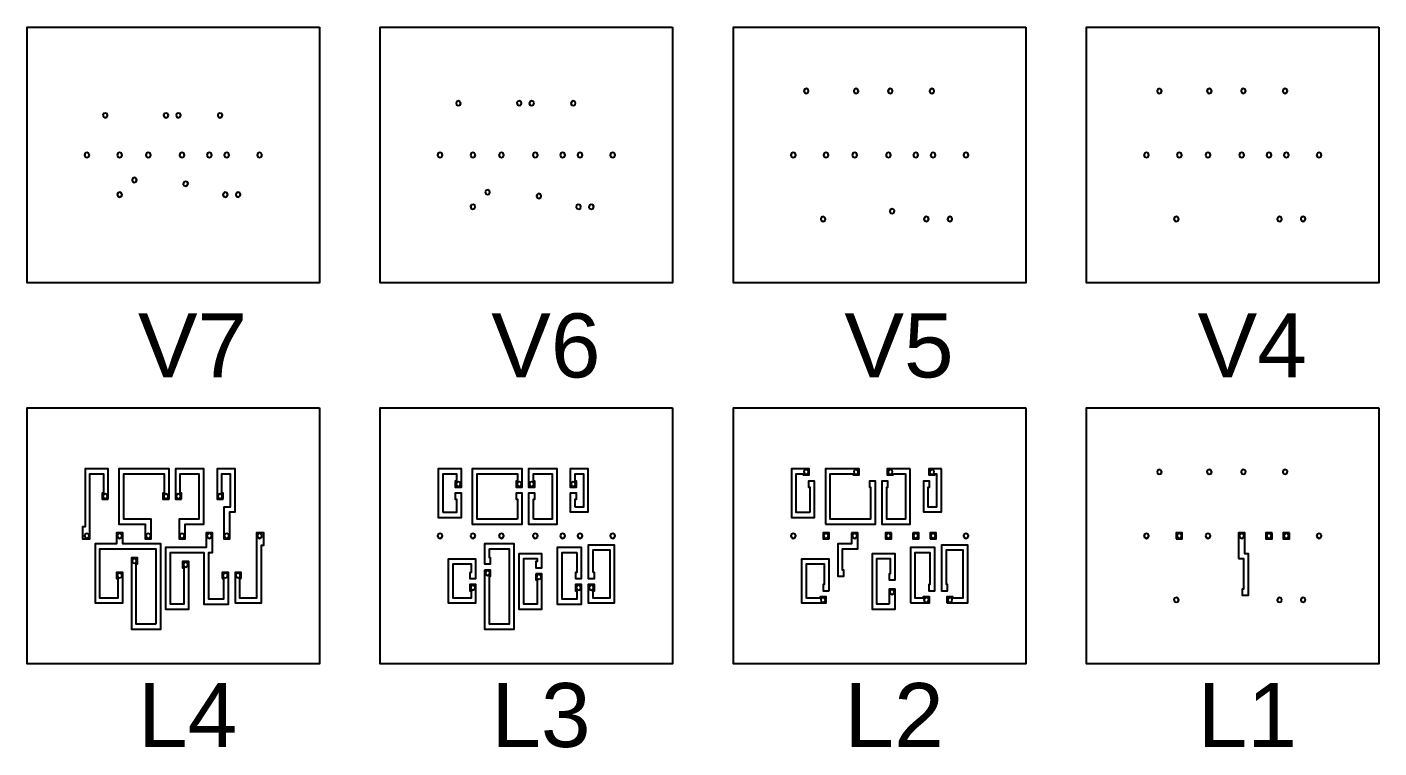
# Model space of a CAD drawing. Extents: x -2.4 to 83.6, y -3.5 to 8.3.
# Drawn here: x -2.4 to 19.8, y -3.48 to 8.35 of the extents above; entities that cross this region are included whole.
import ezdxf

# ---------------------------------------------------------------- set-up
doc = ezdxf.new("R2010")
doc.units = 0
doc.layers.get('0').update_dxf_attribs({"color": 255, "linetype": 'continuous'})
for name, color, linetype in [('L1', 85, 'continuous'), ('L2', 53, 'continuous'), ('L3', 113, 'continuous'), ('L4', 172, 'continuous'), ('Outline', 1, 'continuous'), ('V4', 54, 'continuous'), ('V5', 45, 'continuous'), ('V6', 202, 'continuous'), ('V7', 187, 'continuous')]:
    doc.layers.add(name, color=color, linetype=linetype)
doc.styles.get("Standard").update_dxf_attribs({"font": 'ARIAL.TTF'})

msp = doc.modelspace()

# ---------------------------------------------------------------- linework, layer by layer
at = {"layer": 'L1'}
for points in [[(16.17, 1.08), (16.156, 1.054), (16.165, 1.025), (16.192, 1.011), (16.22, 1.02), (16.234, 1.046), (16.225, 1.075), (16.199, 1.089), (16.17, 1.08)], [(16.989, 1.08), (16.975, 1.054), (16.984, 1.025), (17.01, 1.011), (17.039, 1.02), (17.053, 1.046), (17.044, 1.075), (17.017, 1.089), (16.989, 1.08)], [(17.579, 1.011), (17.605, 1.025), (17.614, 1.054), (17.6, 1.08), (17.572, 1.089), (17.545, 1.075), (17.536, 1.046), (17.55, 1.02), (17.579, 1.011)], [(18.233, 1.02), (18.262, 1.011), (18.288, 1.025), (18.297, 1.054), (18.284, 1.08), (18.255, 1.089), (18.228, 1.075), (18.22, 1.046), (18.233, 1.02)], [(15.953, -0.029), (15.982, -0.041), (16.011, -0.029), (16.023, 0), (16.011, 0.029), (15.982, 0.041), (15.953, 0.029), (15.941, 0), (15.953, -0.029)], [(16.471, -0.05), (16.571, -0.05), (16.571, 0.05), (16.471, 0.05), (16.471, -0.05)], [(16.95, 0), (16.962, -0.029), (16.991, -0.041), (17.02, -0.029), (17.032, 0), (17.02, 0.029), (16.991, 0.041), (16.962, 0.029), (16.95, 0)], [(17.496, -0.372), (17.575, -0.372), (17.575, -0.872), (17.555, -0.872), (17.555, -0.972), (17.655, -0.972), (17.655, -0.292), (17.596, -0.292), (17.596, 0.05), (17.496, 0.05), (17.496, -0.372)], [(18.044, 0.05), (17.944, 0.05), (17.944, -0.05), (18.044, -0.05), (18.044, 0.05)], [(18.329, 0.05), (18.229, 0.05), (18.229, -0.05), (18.329, -0.05), (18.329, 0.05)], [(18.847, 0.029), (18.818, 0.041), (18.789, 0.029), (18.777, 0), (18.789, -0.029), (18.818, -0.041), (18.847, -0.029), (18.859, 0), (18.847, 0.029)], [(16.477, -1.011), (16.448, -1.02), (16.434, -1.046), (16.443, -1.075), (16.47, -1.089), (16.498, -1.08), (16.512, -1.054), (16.503, -1.025), (16.477, -1.011)], [(18.142, -1.08), (18.171, -1.089), (18.197, -1.075), (18.206, -1.046), (18.192, -1.02), (18.164, -1.011), (18.137, -1.025), (18.128, -1.054), (18.142, -1.08)], [(18.53, -1.08), (18.558, -1.089), (18.585, -1.075), (18.594, -1.046), (18.58, -1.02), (18.551, -1.011), (18.525, -1.025), (18.516, -1.054), (18.53, -1.08)]]:
    msp.add_lwpolyline(points, close=True, dxfattribs=at)
at = {"layer": 'L2'}
for points in [[(10.453, 0.382), (10.232, 0.382), (10.232, 1.02), (10.345, 1.02), (10.345, 1), (10.445, 1), (10.445, 1.1), (10.152, 1.1), (10.152, 0.302), (10.533, 0.302), (10.533, 0.9), (10.433, 0.9), (10.433, 0.8), (10.453, 0.8), (10.453, 0.382)], [(10.709, 0.192), (11.532, 0.192), (11.532, 0.9), (11.432, 0.9), (11.432, 0.8), (11.452, 0.8), (11.452, 0.272), (10.789, 0.272), (10.789, 1.02), (11.164, 1.02), (11.164, 1), (11.264, 1), (11.264, 1.1), (10.709, 1.1), (10.709, 0.192)], [(12.103, 1.1), (11.725, 1.1), (11.725, 1), (11.825, 1), (11.825, 1.02), (12.023, 1.02), (12.023, 0.272), (11.717, 0.272), (11.717, 0.8), (11.737, 0.8), (11.737, 0.9), (11.637, 0.9), (11.637, 0.192), (12.103, 0.192), (12.103, 1.1)], [(12.616, 1.1), (12.408, 1.1), (12.408, 1), (12.508, 1), (12.508, 1.02), (12.536, 1.02), (12.536, 0.472), (12.4, 0.472), (12.4, 0.8), (12.42, 0.8), (12.42, 0.9), (12.32, 0.9), (12.32, 0.392), (12.616, 0.392), (12.616, 1.1)], [(10.153, -0.029), (10.182, -0.041), (10.211, -0.029), (10.223, 0), (10.211, 0.029), (10.182, 0.041), (10.153, 0.029), (10.141, 0), (10.153, -0.029)], [(10.771, -0.05), (10.771, 0.05), (10.671, 0.05), (10.671, -0.05), (10.771, -0.05)], [(11.141, 0.05), (11.141, -0.13), (10.913, -0.13), (10.913, -0.66), (11.013, -0.66), (11.013, -0.56), (10.993, -0.56), (10.993, -0.21), (11.241, -0.21), (11.241, 0.05), (11.141, 0.05)], [(11.796, 0.05), (11.696, 0.05), (11.696, -0.05), (11.796, -0.05), (11.796, 0.05)], [(12.144, 0.05), (12.144, -0.05), (12.244, -0.05), (12.244, 0.05), (12.144, 0.05)], [(12.429, -0.05), (12.529, -0.05), (12.529, 0.05), (12.429, 0.05), (12.429, -0.05)], [(13.047, 0.029), (13.018, 0.041), (12.989, 0.029), (12.977, 0), (12.989, -0.029), (13.018, -0.041), (13.047, -0.029), (13.059, 0), (13.047, 0.029)], [(12.105, -1.1), (12.417, -1.1), (12.417, -1), (12.317, -1), (12.317, -1.02), (12.185, -1.02), (12.185, -0.272), (12.426, -0.272), (12.426, -0.8), (12.406, -0.8), (12.406, -0.9), (12.506, -0.9), (12.506, -0.192), (12.105, -0.192), (12.105, -1.1)], [(12.705, -1.1), (13.048, -1.1), (13.048, -0.15), (12.617, -0.15), (12.617, -0.9), (12.717, -0.9), (12.717, -0.8), (12.697, -0.8), (12.697, -0.23), (12.968, -0.23), (12.968, -1.02), (12.805, -1.02), (12.805, -1), (12.705, -1), (12.705, -1.1)], [(10.771, -0.9), (10.771, -0.38), (10.318, -0.38), (10.318, -1.1), (10.723, -1.1), (10.723, -1), (10.623, -1), (10.623, -1.02), (10.398, -1.02), (10.398, -0.46), (10.691, -0.46), (10.691, -0.8), (10.671, -0.8), (10.671, -0.9), (10.771, -0.9)], [(11.755, -1.12), (11.556, -1.12), (11.556, -0.372), (11.775, -0.372), (11.775, -0.622), (11.755, -0.622), (11.755, -0.722), (11.855, -0.722), (11.855, -0.292), (11.476, -0.292), (11.476, -1.2), (11.855, -1.2), (11.855, -0.872), (11.755, -0.872), (11.755, -1.12)]]:
    msp.add_lwpolyline(points, close=True, dxfattribs=at)
at = {"layer": 'L3'}
for points in [[(4.432, 0.382), (4.432, 1.02), (4.653, 1.02), (4.653, 0.9), (4.633, 0.9), (4.633, 0.8), (4.733, 0.8), (4.733, 1.1), (4.352, 1.1), (4.352, 0.302), (4.733, 0.302), (4.733, 0.7), (4.633, 0.7), (4.633, 0.6), (4.653, 0.6), (4.653, 0.382), (4.432, 0.382)], [(5.652, 0.272), (4.989, 0.272), (4.989, 1.02), (5.652, 1.02), (5.652, 0.9), (5.632, 0.9), (5.632, 0.8), (5.732, 0.8), (5.732, 1.1), (4.909, 1.1), (4.909, 0.192), (5.732, 0.192), (5.732, 0.7), (5.632, 0.7), (5.632, 0.6), (5.652, 0.6), (5.652, 0.272)], [(5.917, 0.272), (5.917, 0.6), (5.937, 0.6), (5.937, 0.7), (5.837, 0.7), (5.837, 0.192), (6.303, 0.192), (6.303, 1.1), (5.837, 1.1), (5.837, 0.8), (5.937, 0.8), (5.937, 0.9), (5.917, 0.9), (5.917, 1.02), (6.223, 1.02), (6.223, 0.272), (5.917, 0.272)], [(6.6, 0.472), (6.6, 0.6), (6.62, 0.6), (6.62, 0.7), (6.52, 0.7), (6.52, 0.392), (6.816, 0.392), (6.816, 1.1), (6.52, 1.1), (6.52, 0.8), (6.62, 0.8), (6.62, 0.9), (6.6, 0.9), (6.6, 1.02), (6.736, 1.02), (6.736, 0.472), (6.6, 0.472)], [(4.353, -0.029), (4.382, -0.041), (4.411, -0.029), (4.423, 0), (4.411, 0.029), (4.382, 0.041), (4.353, 0.029), (4.341, 0), (4.353, -0.029)], [(4.88, 0), (4.892, -0.029), (4.921, -0.041), (4.95, -0.029), (4.962, 0), (4.95, 0.029), (4.921, 0.041), (4.892, 0.029), (4.88, 0)], [(5.362, -0.029), (5.391, -0.041), (5.42, -0.029), (5.432, 0), (5.42, 0.029), (5.391, 0.041), (5.362, 0.029), (5.35, 0), (5.362, -0.029)], [(5.975, -0.029), (5.987, 0), (5.975, 0.029), (5.946, 0.041), (5.917, 0.029), (5.905, 0), (5.917, -0.029), (5.946, -0.041), (5.975, -0.029)], [(6.353, 0), (6.365, -0.029), (6.394, -0.041), (6.423, -0.029), (6.435, 0), (6.423, 0.029), (6.394, 0.041), (6.365, 0.029), (6.353, 0)], [(6.65, 0.029), (6.638, 0), (6.65, -0.029), (6.679, -0.041), (6.708, -0.029), (6.72, 0), (6.708, 0.029), (6.679, 0.041), (6.65, 0.029)], [(7.247, 0.029), (7.218, 0.041), (7.189, 0.029), (7.177, 0), (7.189, -0.029), (7.218, -0.041), (7.247, -0.029), (7.259, 0), (7.247, 0.029)], [(5.113, -0.56), (5.113, -1.53), (5.597, -1.53), (5.597, -0.13), (5.113, -0.13), (5.113, -0.46), (5.213, -0.46), (5.213, -0.36), (5.193, -0.36), (5.193, -0.21), (5.517, -0.21), (5.517, -1.45), (5.193, -1.45), (5.193, -0.66), (5.213, -0.66), (5.213, -0.56), (5.113, -0.56)], [(6.626, -0.272), (6.626, -0.6), (6.606, -0.6), (6.606, -0.7), (6.706, -0.7), (6.706, -0.192), (6.305, -0.192), (6.305, -1.12), (6.706, -1.12), (6.706, -0.8), (6.606, -0.8), (6.606, -0.9), (6.626, -0.9), (6.626, -1.04), (6.385, -1.04), (6.385, -0.272), (6.626, -0.272)], [(6.897, -0.6), (6.897, -0.23), (7.168, -0.23), (7.168, -1.02), (6.897, -1.02), (6.897, -0.9), (6.917, -0.9), (6.917, -0.8), (6.817, -0.8), (6.817, -1.1), (7.248, -1.1), (7.248, -0.15), (6.817, -0.15), (6.817, -0.7), (6.917, -0.7), (6.917, -0.6), (6.897, -0.6)], [(4.871, -0.6), (4.871, -0.7), (4.971, -0.7), (4.971, -0.38), (4.518, -0.38), (4.518, -1.1), (4.971, -1.1), (4.971, -0.8), (4.871, -0.8), (4.871, -0.9), (4.891, -0.9), (4.891, -1.02), (4.598, -1.02), (4.598, -0.46), (4.891, -0.46), (4.891, -0.6), (4.871, -0.6)], [(5.955, -0.622), (5.955, -0.722), (5.975, -0.722), (5.975, -1.12), (5.756, -1.12), (5.756, -0.372), (5.975, -0.372), (5.975, -0.422), (5.955, -0.422), (5.955, -0.522), (6.055, -0.522), (6.055, -0.292), (5.676, -0.292), (5.676, -1.2), (6.055, -1.2), (6.055, -0.622), (5.955, -0.622)]]:
    msp.add_lwpolyline(points, close=True, dxfattribs=at)
at = {"layer": 'L4'}
for points in [[(-1.067, 0.6), (-1.067, 1.1), (-1.448, 1.1), (-1.448, 0.15), (-1.49, 0.15), (-1.49, -0.05), (-1.368, -0.05), (-1.368, 1.02), (-1.147, 1.02), (-1.147, 0.7), (-1.167, 0.7), (-1.167, 0.6), (-1.067, 0.6)], [(-0.068, 0.6), (-0.068, 1.1), (-0.891, 1.1), (-0.891, 0.192), (-0.459, 0.192), (-0.459, -0.05), (-0.359, -0.05), (-0.359, 0.272), (-0.811, 0.272), (-0.811, 1.02), (-0.148, 1.02), (-0.148, 0.7), (-0.168, 0.7), (-0.168, 0.6), (-0.068, 0.6)], [(0.137, 0.6), (0.137, 0.7), (0.117, 0.7), (0.117, 1.02), (0.423, 1.02), (0.423, 0.272), (0.096, 0.272), (0.096, -0.05), (0.196, -0.05), (0.196, 0.192), (0.503, 0.192), (0.503, 1.1), (0.037, 1.1), (0.037, 0.6), (0.137, 0.6)], [(0.82, 0.6), (0.82, 0.7), (0.8, 0.7), (0.8, 1.02), (0.936, 1.02), (0.936, 0.472), (0.829, 0.472), (0.829, -0.05), (0.929, -0.05), (0.929, 0.392), (1.016, 0.392), (1.016, 1.1), (0.72, 1.1), (0.72, 0.6), (0.82, 0.6)], [(-0.283, -1.45), (-0.607, -1.45), (-0.607, -0.46), (-0.587, -0.46), (-0.587, -0.36), (-0.687, -0.36), (-0.687, -1.53), (-0.203, -1.53), (-0.203, -0.13), (-0.829, -0.13), (-0.829, 0.05), (-0.929, 0.05), (-0.929, -0.13), (-1.282, -0.13), (-1.282, -1.1), (-0.829, -1.1), (-0.829, -0.6), (-0.929, -0.6), (-0.929, -0.7), (-0.909, -0.7), (-0.909, -1.02), (-1.202, -1.02), (-1.202, -0.21), (-0.283, -0.21), (-0.283, -1.45)], [(0.806, -0.7), (0.826, -0.7), (0.826, -1.04), (0.585, -1.04), (0.585, -0.272), (0.644, -0.272), (0.644, 0.05), (0.544, 0.05), (0.544, -0.192), (-0.124, -0.192), (-0.124, -1.2), (0.255, -1.2), (0.255, -0.422), (0.155, -0.422), (0.155, -0.522), (0.175, -0.522), (0.175, -1.12), (-0.044, -1.12), (-0.044, -0.272), (0.505, -0.272), (0.505, -1.12), (0.906, -1.12), (0.906, -0.6), (0.806, -0.6), (0.806, -0.7)], [(1.117, -0.7), (1.117, -0.6), (1.017, -0.6), (1.017, -1.1), (1.448, -1.1), (1.448, -0.15), (1.49, -0.15), (1.49, 0.05), (1.368, 0.05), (1.368, -1.02), (1.097, -1.02), (1.097, -0.7), (1.117, -0.7)]]:
    msp.add_lwpolyline(points, close=True, dxfattribs=at)
at = {"layer": 'Outline'}
for points in [[(2.4, 8.35), (2.4, 4.15), (-2.4, 4.15), (-2.4, 8.35)], [(8.2, 8.35), (8.2, 4.15), (3.4, 4.15), (3.4, 8.35)], [(14, 8.35), (14, 4.15), (9.2, 4.15), (9.2, 8.35)], [(19.8, 8.35), (19.8, 4.15), (15, 4.15), (15, 8.35)], [(2.4, 2.1), (2.4, -2.1), (-2.4, -2.1), (-2.4, 2.1)], [(8.2, 2.1), (8.2, -2.1), (3.4, -2.1), (3.4, 2.1)], [(14, 2.1), (14, -2.1), (9.2, -2.1), (9.2, 2.1)], [(19.8, 2.1), (19.8, -2.1), (15, -2.1), (15, 2.1)]]:
    msp.add_lwpolyline(points, close=True, dxfattribs=at)
at = {"layer": 'V4'}
for points in [[(16.199, 7.339), (16.17, 7.33), (16.156, 7.304), (16.165, 7.275), (16.192, 7.261), (16.22, 7.27), (16.234, 7.296), (16.225, 7.325), (16.199, 7.339)], [(17.017, 7.339), (16.989, 7.33), (16.975, 7.304), (16.984, 7.275), (17.01, 7.261), (17.039, 7.27), (17.053, 7.296), (17.044, 7.325), (17.017, 7.339)], [(17.55, 7.27), (17.579, 7.261), (17.605, 7.275), (17.614, 7.304), (17.6, 7.33), (17.572, 7.339), (17.545, 7.325), (17.536, 7.296), (17.55, 7.27)], [(18.233, 7.27), (18.262, 7.261), (18.288, 7.275), (18.297, 7.304), (18.284, 7.33), (18.255, 7.339), (18.228, 7.325), (18.22, 7.296), (18.233, 7.27)], [(15.953, 6.221), (15.982, 6.209), (16.011, 6.221), (16.023, 6.25), (16.011, 6.279), (15.982, 6.291), (15.953, 6.279), (15.941, 6.25), (15.953, 6.221)], [(16.48, 6.25), (16.492, 6.221), (16.521, 6.209), (16.55, 6.221), (16.562, 6.25), (16.55, 6.279), (16.521, 6.291), (16.492, 6.279), (16.48, 6.25)], [(16.95, 6.25), (16.962, 6.221), (16.991, 6.209), (17.02, 6.221), (17.032, 6.25), (17.02, 6.279), (16.991, 6.291), (16.962, 6.279), (16.95, 6.25)], [(17.505, 6.25), (17.517, 6.221), (17.546, 6.209), (17.575, 6.221), (17.587, 6.25), (17.575, 6.279), (17.546, 6.291), (17.517, 6.279), (17.505, 6.25)], [(17.965, 6.221), (17.994, 6.209), (18.023, 6.221), (18.035, 6.25), (18.023, 6.279), (17.994, 6.291), (17.965, 6.279), (17.953, 6.25), (17.965, 6.221)], [(18.25, 6.221), (18.279, 6.209), (18.308, 6.221), (18.32, 6.25), (18.308, 6.279), (18.279, 6.291), (18.25, 6.279), (18.238, 6.25), (18.25, 6.221)], [(18.847, 6.279), (18.818, 6.291), (18.789, 6.279), (18.777, 6.25), (18.789, 6.221), (18.818, 6.209), (18.847, 6.221), (18.859, 6.25), (18.847, 6.279)], [(16.448, 5.23), (16.434, 5.204), (16.443, 5.175), (16.47, 5.161), (16.498, 5.17), (16.512, 5.196), (16.503, 5.225), (16.477, 5.239), (16.448, 5.23)], [(18.171, 5.161), (18.197, 5.175), (18.206, 5.204), (18.192, 5.23), (18.164, 5.239), (18.137, 5.225), (18.128, 5.196), (18.142, 5.17), (18.171, 5.161)], [(18.53, 5.17), (18.558, 5.161), (18.585, 5.175), (18.594, 5.204), (18.58, 5.23), (18.551, 5.239), (18.525, 5.225), (18.516, 5.196), (18.53, 5.17)], [(16.199, 1.089), (16.17, 1.08), (16.156, 1.054), (16.165, 1.025), (16.192, 1.011), (16.22, 1.02), (16.234, 1.046), (16.225, 1.075), (16.199, 1.089)], [(17.017, 1.089), (16.989, 1.08), (16.975, 1.054), (16.984, 1.025), (17.01, 1.011), (17.039, 1.02), (17.053, 1.046), (17.044, 1.075), (17.017, 1.089)], [(17.55, 1.02), (17.579, 1.011), (17.605, 1.025), (17.614, 1.054), (17.6, 1.08), (17.572, 1.089), (17.545, 1.075), (17.536, 1.046), (17.55, 1.02)], [(18.233, 1.02), (18.262, 1.011), (18.288, 1.025), (18.297, 1.054), (18.284, 1.08), (18.255, 1.089), (18.228, 1.075), (18.22, 1.046), (18.233, 1.02)], [(15.953, -0.029), (15.982, -0.041), (16.011, -0.029), (16.023, 0), (16.011, 0.029), (15.982, 0.041), (15.953, 0.029), (15.941, 0), (15.953, -0.029)], [(16.48, 0), (16.492, -0.029), (16.521, -0.041), (16.55, -0.029), (16.562, 0), (16.55, 0.029), (16.521, 0.041), (16.492, 0.029), (16.48, 0)], [(16.95, 0), (16.962, -0.029), (16.991, -0.041), (17.02, -0.029), (17.032, 0), (17.02, 0.029), (16.991, 0.041), (16.962, 0.029), (16.95, 0)], [(17.505, 0), (17.517, -0.029), (17.546, -0.041), (17.575, -0.029), (17.587, 0), (17.575, 0.029), (17.546, 0.041), (17.517, 0.029), (17.505, 0)], [(17.965, -0.029), (17.994, -0.041), (18.023, -0.029), (18.035, 0), (18.023, 0.029), (17.994, 0.041), (17.965, 0.029), (17.953, 0), (17.965, -0.029)], [(18.25, -0.029), (18.279, -0.041), (18.308, -0.029), (18.32, 0), (18.308, 0.029), (18.279, 0.041), (18.25, 0.029), (18.238, 0), (18.25, -0.029)], [(18.847, 0.029), (18.818, 0.041), (18.789, 0.029), (18.777, 0), (18.789, -0.029), (18.818, -0.041), (18.847, -0.029), (18.859, 0), (18.847, 0.029)], [(16.448, -1.02), (16.434, -1.046), (16.443, -1.075), (16.47, -1.089), (16.498, -1.08), (16.512, -1.054), (16.503, -1.025), (16.477, -1.011), (16.448, -1.02)], [(18.171, -1.089), (18.197, -1.075), (18.206, -1.046), (18.192, -1.02), (18.164, -1.011), (18.137, -1.025), (18.128, -1.054), (18.142, -1.08), (18.171, -1.089)], [(18.53, -1.08), (18.558, -1.089), (18.585, -1.075), (18.594, -1.046), (18.58, -1.02), (18.551, -1.011), (18.525, -1.025), (18.516, -1.054), (18.53, -1.08)]]:
    msp.add_lwpolyline(points, close=True, dxfattribs=at)
at = {"layer": 'V5'}
for points in [[(10.37, 7.33), (10.356, 7.304), (10.365, 7.275), (10.392, 7.261), (10.42, 7.27), (10.434, 7.296), (10.425, 7.325), (10.399, 7.339), (10.37, 7.33)], [(11.189, 7.33), (11.175, 7.304), (11.184, 7.275), (11.21, 7.261), (11.239, 7.27), (11.253, 7.296), (11.244, 7.325), (11.217, 7.339), (11.189, 7.33)], [(11.779, 7.261), (11.805, 7.275), (11.814, 7.304), (11.8, 7.33), (11.772, 7.339), (11.745, 7.325), (11.736, 7.296), (11.75, 7.27), (11.779, 7.261)], [(12.433, 7.27), (12.462, 7.261), (12.488, 7.275), (12.497, 7.304), (12.484, 7.33), (12.455, 7.339), (12.428, 7.325), (12.42, 7.296), (12.433, 7.27)], [(10.153, 6.221), (10.182, 6.209), (10.211, 6.221), (10.223, 6.25), (10.211, 6.279), (10.182, 6.291), (10.153, 6.279), (10.141, 6.25), (10.153, 6.221)], [(10.692, 6.279), (10.68, 6.25), (10.692, 6.221), (10.721, 6.209), (10.75, 6.221), (10.762, 6.25), (10.75, 6.279), (10.721, 6.291), (10.692, 6.279)], [(11.15, 6.25), (11.162, 6.221), (11.191, 6.209), (11.22, 6.221), (11.232, 6.25), (11.22, 6.279), (11.191, 6.291), (11.162, 6.279), (11.15, 6.25)], [(11.717, 6.221), (11.746, 6.209), (11.775, 6.221), (11.787, 6.25), (11.775, 6.279), (11.746, 6.291), (11.717, 6.279), (11.705, 6.25), (11.717, 6.221)], [(12.165, 6.221), (12.194, 6.209), (12.223, 6.221), (12.235, 6.25), (12.223, 6.279), (12.194, 6.291), (12.165, 6.279), (12.153, 6.25), (12.165, 6.221)], [(12.45, 6.221), (12.479, 6.209), (12.508, 6.221), (12.52, 6.25), (12.508, 6.279), (12.479, 6.291), (12.45, 6.279), (12.438, 6.25), (12.45, 6.221)], [(13.047, 6.279), (13.018, 6.291), (12.989, 6.279), (12.977, 6.25), (12.989, 6.221), (13.018, 6.209), (13.047, 6.221), (13.059, 6.25), (13.047, 6.279)], [(11.83, 5.358), (11.801, 5.367), (11.775, 5.353), (11.766, 5.324), (11.78, 5.298), (11.809, 5.289), (11.835, 5.303), (11.844, 5.332), (11.83, 5.358)], [(10.677, 5.239), (10.648, 5.23), (10.634, 5.204), (10.643, 5.175), (10.67, 5.161), (10.698, 5.17), (10.712, 5.196), (10.703, 5.225), (10.677, 5.239)], [(12.342, 5.17), (12.371, 5.161), (12.397, 5.175), (12.406, 5.204), (12.392, 5.23), (12.364, 5.239), (12.337, 5.225), (12.328, 5.196), (12.342, 5.17)], [(12.73, 5.17), (12.758, 5.161), (12.785, 5.175), (12.794, 5.204), (12.78, 5.23), (12.751, 5.239), (12.725, 5.225), (12.716, 5.196), (12.73, 5.17)], [(10.37, 1.08), (10.356, 1.054), (10.365, 1.025), (10.392, 1.011), (10.42, 1.02), (10.434, 1.046), (10.425, 1.075), (10.399, 1.089), (10.37, 1.08)], [(11.189, 1.08), (11.175, 1.054), (11.184, 1.025), (11.21, 1.011), (11.239, 1.02), (11.253, 1.046), (11.244, 1.075), (11.217, 1.089), (11.189, 1.08)], [(11.779, 1.011), (11.805, 1.025), (11.814, 1.054), (11.8, 1.08), (11.772, 1.089), (11.745, 1.075), (11.736, 1.046), (11.75, 1.02), (11.779, 1.011)], [(12.433, 1.02), (12.462, 1.011), (12.488, 1.025), (12.497, 1.054), (12.484, 1.08), (12.455, 1.089), (12.428, 1.075), (12.42, 1.046), (12.433, 1.02)], [(10.153, -0.029), (10.182, -0.041), (10.211, -0.029), (10.223, 0), (10.211, 0.029), (10.182, 0.041), (10.153, 0.029), (10.141, 0), (10.153, -0.029)], [(10.692, 0.029), (10.68, 0), (10.692, -0.029), (10.721, -0.041), (10.75, -0.029), (10.762, 0), (10.75, 0.029), (10.721, 0.041), (10.692, 0.029)], [(11.15, 0), (11.162, -0.029), (11.191, -0.041), (11.22, -0.029), (11.232, 0), (11.22, 0.029), (11.191, 0.041), (11.162, 0.029), (11.15, 0)], [(11.717, -0.029), (11.746, -0.041), (11.775, -0.029), (11.787, 0), (11.775, 0.029), (11.746, 0.041), (11.717, 0.029), (11.705, 0), (11.717, -0.029)], [(12.165, -0.029), (12.194, -0.041), (12.223, -0.029), (12.235, 0), (12.223, 0.029), (12.194, 0.041), (12.165, 0.029), (12.153, 0), (12.165, -0.029)], [(12.45, -0.029), (12.479, -0.041), (12.508, -0.029), (12.52, 0), (12.508, 0.029), (12.479, 0.041), (12.45, 0.029), (12.438, 0), (12.45, -0.029)], [(13.047, 0.029), (13.018, 0.041), (12.989, 0.029), (12.977, 0), (12.989, -0.029), (13.018, -0.041), (13.047, -0.029), (13.059, 0), (13.047, 0.029)], [(11.83, -0.892), (11.801, -0.883), (11.775, -0.897), (11.766, -0.926), (11.78, -0.952), (11.809, -0.961), (11.835, -0.947), (11.844, -0.918), (11.83, -0.892)], [(10.677, -1.011), (10.648, -1.02), (10.634, -1.046), (10.643, -1.075), (10.67, -1.089), (10.698, -1.08), (10.712, -1.054), (10.703, -1.025), (10.677, -1.011)], [(12.342, -1.08), (12.371, -1.089), (12.397, -1.075), (12.406, -1.046), (12.392, -1.02), (12.364, -1.011), (12.337, -1.025), (12.328, -1.054), (12.342, -1.08)], [(12.73, -1.08), (12.758, -1.089), (12.785, -1.075), (12.794, -1.046), (12.78, -1.02), (12.751, -1.011), (12.725, -1.025), (12.716, -1.054), (12.73, -1.08)]]:
    msp.add_lwpolyline(points, close=True, dxfattribs=at)
at = {"layer": 'V6'}
for points in [[(4.714, 7.125), (4.687, 7.139), (4.658, 7.13), (4.644, 7.104), (4.653, 7.075), (4.68, 7.061), (4.708, 7.07), (4.722, 7.096), (4.714, 7.125)], [(5.707, 7.07), (5.721, 7.096), (5.712, 7.125), (5.686, 7.139), (5.657, 7.13), (5.643, 7.104), (5.652, 7.075), (5.679, 7.061), (5.707, 7.07)], [(5.926, 7.104), (5.912, 7.13), (5.883, 7.139), (5.857, 7.125), (5.848, 7.096), (5.862, 7.07), (5.891, 7.061), (5.917, 7.075), (5.926, 7.104)], [(6.6, 7.075), (6.609, 7.104), (6.595, 7.13), (6.567, 7.139), (6.54, 7.125), (6.531, 7.096), (6.545, 7.07), (6.574, 7.061), (6.6, 7.075)], [(4.353, 6.221), (4.382, 6.209), (4.411, 6.221), (4.423, 6.25), (4.411, 6.279), (4.382, 6.291), (4.353, 6.279), (4.341, 6.25), (4.353, 6.221)], [(4.88, 6.25), (4.892, 6.221), (4.921, 6.209), (4.95, 6.221), (4.962, 6.25), (4.95, 6.279), (4.921, 6.291), (4.892, 6.279), (4.88, 6.25)], [(5.362, 6.221), (5.391, 6.209), (5.42, 6.221), (5.432, 6.25), (5.42, 6.279), (5.391, 6.291), (5.362, 6.279), (5.35, 6.25), (5.362, 6.221)], [(5.975, 6.221), (5.987, 6.25), (5.975, 6.279), (5.946, 6.291), (5.917, 6.279), (5.905, 6.25), (5.917, 6.221), (5.946, 6.209), (5.975, 6.221)], [(6.353, 6.25), (6.365, 6.221), (6.394, 6.209), (6.423, 6.221), (6.435, 6.25), (6.423, 6.279), (6.394, 6.291), (6.365, 6.279), (6.353, 6.25)], [(6.65, 6.279), (6.638, 6.25), (6.65, 6.221), (6.679, 6.209), (6.708, 6.221), (6.72, 6.25), (6.708, 6.279), (6.679, 6.291), (6.65, 6.279)], [(7.247, 6.279), (7.218, 6.291), (7.189, 6.279), (7.177, 6.25), (7.189, 6.221), (7.218, 6.209), (7.247, 6.221), (7.259, 6.25), (7.247, 6.279)], [(5.124, 5.644), (5.132, 5.615), (5.159, 5.601), (5.188, 5.61), (5.202, 5.636), (5.193, 5.665), (5.166, 5.679), (5.138, 5.67), (5.124, 5.644)], [(6.009, 5.539), (6.035, 5.553), (6.044, 5.582), (6.03, 5.608), (6.001, 5.617), (5.975, 5.603), (5.966, 5.574), (5.98, 5.548), (6.009, 5.539)], [(4.896, 5.43), (4.882, 5.404), (4.891, 5.375), (4.917, 5.361), (4.946, 5.37), (4.96, 5.396), (4.951, 5.425), (4.925, 5.439), (4.896, 5.43)], [(6.659, 5.361), (6.686, 5.375), (6.695, 5.404), (6.681, 5.43), (6.652, 5.439), (6.625, 5.425), (6.617, 5.396), (6.631, 5.37), (6.659, 5.361)], [(6.836, 5.425), (6.828, 5.396), (6.842, 5.37), (6.87, 5.361), (6.897, 5.375), (6.906, 5.404), (6.892, 5.43), (6.863, 5.439), (6.836, 5.425)], [(4.714, 0.875), (4.687, 0.889), (4.658, 0.88), (4.644, 0.854), (4.653, 0.825), (4.68, 0.811), (4.708, 0.82), (4.722, 0.846), (4.714, 0.875)], [(5.707, 0.82), (5.721, 0.846), (5.712, 0.875), (5.686, 0.889), (5.657, 0.88), (5.643, 0.854), (5.652, 0.825), (5.679, 0.811), (5.707, 0.82)], [(5.926, 0.854), (5.912, 0.88), (5.883, 0.889), (5.857, 0.875), (5.848, 0.846), (5.862, 0.82), (5.891, 0.811), (5.917, 0.825), (5.926, 0.854)], [(6.6, 0.825), (6.609, 0.854), (6.595, 0.88), (6.567, 0.889), (6.54, 0.875), (6.531, 0.846), (6.545, 0.82), (6.574, 0.811), (6.6, 0.825)], [(4.353, -0.029), (4.382, -0.041), (4.411, -0.029), (4.423, 0), (4.411, 0.029), (4.382, 0.041), (4.353, 0.029), (4.341, 0), (4.353, -0.029)], [(4.88, 0), (4.892, -0.029), (4.921, -0.041), (4.95, -0.029), (4.962, 0), (4.95, 0.029), (4.921, 0.041), (4.892, 0.029), (4.88, 0)], [(5.362, -0.029), (5.391, -0.041), (5.42, -0.029), (5.432, 0), (5.42, 0.029), (5.391, 0.041), (5.362, 0.029), (5.35, 0), (5.362, -0.029)], [(5.975, -0.029), (5.987, 0), (5.975, 0.029), (5.946, 0.041), (5.917, 0.029), (5.905, 0), (5.917, -0.029), (5.946, -0.041), (5.975, -0.029)], [(6.353, 0), (6.365, -0.029), (6.394, -0.041), (6.423, -0.029), (6.435, 0), (6.423, 0.029), (6.394, 0.041), (6.365, 0.029), (6.353, 0)], [(6.65, 0.029), (6.638, 0), (6.65, -0.029), (6.679, -0.041), (6.708, -0.029), (6.72, 0), (6.708, 0.029), (6.679, 0.041), (6.65, 0.029)], [(7.247, 0.029), (7.218, 0.041), (7.189, 0.029), (7.177, 0), (7.189, -0.029), (7.218, -0.041), (7.247, -0.029), (7.259, 0), (7.247, 0.029)], [(5.124, -0.606), (5.132, -0.635), (5.159, -0.649), (5.188, -0.64), (5.202, -0.614), (5.193, -0.585), (5.166, -0.571), (5.138, -0.58), (5.124, -0.606)], [(6.009, -0.711), (6.035, -0.697), (6.044, -0.668), (6.03, -0.642), (6.001, -0.633), (5.975, -0.647), (5.966, -0.676), (5.98, -0.702), (6.009, -0.711)], [(4.896, -0.82), (4.882, -0.846), (4.891, -0.875), (4.917, -0.889), (4.946, -0.88), (4.96, -0.854), (4.951, -0.825), (4.925, -0.811), (4.896, -0.82)], [(6.659, -0.889), (6.686, -0.875), (6.695, -0.846), (6.681, -0.82), (6.652, -0.811), (6.625, -0.825), (6.617, -0.854), (6.631, -0.88), (6.659, -0.889)], [(6.836, -0.825), (6.828, -0.854), (6.842, -0.88), (6.87, -0.889), (6.897, -0.875), (6.906, -0.846), (6.892, -0.82), (6.863, -0.811), (6.836, -0.825)]]:
    msp.add_lwpolyline(points, close=True, dxfattribs=at)
at = {"layer": 'V7'}
for points in [[(-1.156, 6.904), (-1.147, 6.875), (-1.12, 6.861), (-1.092, 6.87), (-1.078, 6.896), (-1.086, 6.925), (-1.113, 6.939), (-1.142, 6.93), (-1.156, 6.904)], [(-0.121, 6.861), (-0.093, 6.87), (-0.079, 6.896), (-0.088, 6.925), (-0.114, 6.939), (-0.143, 6.93), (-0.157, 6.904), (-0.148, 6.875), (-0.121, 6.861)], [(0.048, 6.896), (0.062, 6.87), (0.091, 6.861), (0.117, 6.875), (0.126, 6.904), (0.112, 6.93), (0.083, 6.939), (0.057, 6.925), (0.048, 6.896)], [(0.767, 6.939), (0.74, 6.925), (0.731, 6.896), (0.745, 6.87), (0.774, 6.861), (0.8, 6.875), (0.809, 6.904), (0.795, 6.93), (0.767, 6.939)], [(-1.447, 6.221), (-1.418, 6.209), (-1.389, 6.221), (-1.377, 6.25), (-1.389, 6.279), (-1.418, 6.291), (-1.447, 6.279), (-1.459, 6.25), (-1.447, 6.221)], [(-0.92, 6.25), (-0.908, 6.221), (-0.879, 6.209), (-0.85, 6.221), (-0.838, 6.25), (-0.85, 6.279), (-0.879, 6.291), (-0.908, 6.279), (-0.92, 6.25)], [(-0.438, 6.221), (-0.409, 6.209), (-0.38, 6.221), (-0.368, 6.25), (-0.38, 6.279), (-0.409, 6.291), (-0.438, 6.279), (-0.45, 6.25), (-0.438, 6.221)], [(0.175, 6.221), (0.187, 6.25), (0.175, 6.279), (0.146, 6.291), (0.117, 6.279), (0.105, 6.25), (0.117, 6.221), (0.146, 6.209), (0.175, 6.221)], [(0.553, 6.25), (0.565, 6.221), (0.594, 6.209), (0.623, 6.221), (0.635, 6.25), (0.623, 6.279), (0.594, 6.291), (0.565, 6.279), (0.553, 6.25)], [(0.85, 6.279), (0.838, 6.25), (0.85, 6.221), (0.879, 6.209), (0.908, 6.221), (0.92, 6.25), (0.908, 6.279), (0.879, 6.291), (0.85, 6.279)], [(1.447, 6.279), (1.418, 6.291), (1.389, 6.279), (1.377, 6.25), (1.389, 6.221), (1.418, 6.209), (1.447, 6.221), (1.459, 6.25), (1.447, 6.279)], [(-0.634, 5.879), (-0.662, 5.87), (-0.676, 5.844), (-0.668, 5.815), (-0.641, 5.801), (-0.612, 5.81), (-0.598, 5.836), (-0.607, 5.865), (-0.634, 5.879)], [(0.201, 5.817), (0.175, 5.803), (0.166, 5.774), (0.18, 5.748), (0.209, 5.739), (0.235, 5.753), (0.244, 5.782), (0.23, 5.808), (0.201, 5.817)], [(-0.875, 5.639), (-0.904, 5.63), (-0.918, 5.604), (-0.909, 5.575), (-0.883, 5.561), (-0.854, 5.57), (-0.84, 5.596), (-0.849, 5.625), (-0.875, 5.639)], [(0.825, 5.625), (0.817, 5.596), (0.831, 5.57), (0.859, 5.561), (0.886, 5.575), (0.895, 5.604), (0.881, 5.63), (0.852, 5.639), (0.825, 5.625)], [(1.036, 5.625), (1.028, 5.596), (1.042, 5.57), (1.07, 5.561), (1.097, 5.575), (1.106, 5.604), (1.092, 5.63), (1.063, 5.639), (1.036, 5.625)], [(-1.156, 0.654), (-1.147, 0.625), (-1.12, 0.611), (-1.092, 0.62), (-1.078, 0.646), (-1.086, 0.675), (-1.113, 0.689), (-1.142, 0.68), (-1.156, 0.654)], [(-0.121, 0.611), (-0.093, 0.62), (-0.079, 0.646), (-0.088, 0.675), (-0.114, 0.689), (-0.143, 0.68), (-0.157, 0.654), (-0.148, 0.625), (-0.121, 0.611)], [(0.048, 0.646), (0.062, 0.62), (0.091, 0.611), (0.117, 0.625), (0.126, 0.654), (0.112, 0.68), (0.083, 0.689), (0.057, 0.675), (0.048, 0.646)], [(0.767, 0.689), (0.74, 0.675), (0.731, 0.646), (0.745, 0.62), (0.774, 0.611), (0.8, 0.625), (0.809, 0.654), (0.795, 0.68), (0.767, 0.689)], [(-1.447, -0.029), (-1.418, -0.041), (-1.389, -0.029), (-1.377, 0), (-1.389, 0.029), (-1.418, 0.041), (-1.447, 0.029), (-1.459, 0), (-1.447, -0.029)], [(-0.92, 0), (-0.908, -0.029), (-0.879, -0.041), (-0.85, -0.029), (-0.838, 0), (-0.85, 0.029), (-0.879, 0.041), (-0.908, 0.029), (-0.92, 0)], [(-0.438, -0.029), (-0.409, -0.041), (-0.38, -0.029), (-0.368, 0), (-0.38, 0.029), (-0.409, 0.041), (-0.438, 0.029), (-0.45, 0), (-0.438, -0.029)], [(0.175, -0.029), (0.187, 0), (0.175, 0.029), (0.146, 0.041), (0.117, 0.029), (0.105, 0), (0.117, -0.029), (0.146, -0.041), (0.175, -0.029)], [(0.553, 0), (0.565, -0.029), (0.594, -0.041), (0.623, -0.029), (0.635, 0), (0.623, 0.029), (0.594, 0.041), (0.565, 0.029), (0.553, 0)], [(0.85, 0.029), (0.838, 0), (0.85, -0.029), (0.879, -0.041), (0.908, -0.029), (0.92, 0), (0.908, 0.029), (0.879, 0.041), (0.85, 0.029)], [(1.447, 0.029), (1.418, 0.041), (1.389, 0.029), (1.377, 0), (1.389, -0.029), (1.418, -0.041), (1.447, -0.029), (1.459, 0), (1.447, 0.029)], [(-0.634, -0.371), (-0.662, -0.38), (-0.676, -0.406), (-0.668, -0.435), (-0.641, -0.449), (-0.612, -0.44), (-0.598, -0.414), (-0.607, -0.385), (-0.634, -0.371)], [(0.201, -0.433), (0.175, -0.447), (0.166, -0.476), (0.18, -0.502), (0.209, -0.511), (0.235, -0.497), (0.244, -0.468), (0.23, -0.442), (0.201, -0.433)], [(-0.875, -0.611), (-0.904, -0.62), (-0.918, -0.646), (-0.909, -0.675), (-0.883, -0.689), (-0.854, -0.68), (-0.84, -0.654), (-0.849, -0.625), (-0.875, -0.611)], [(0.825, -0.625), (0.817, -0.654), (0.831, -0.68), (0.859, -0.689), (0.886, -0.675), (0.895, -0.646), (0.881, -0.62), (0.852, -0.611), (0.825, -0.625)], [(1.036, -0.625), (1.028, -0.654), (1.042, -0.68), (1.07, -0.689), (1.097, -0.675), (1.106, -0.646), (1.092, -0.62), (1.063, -0.611), (1.036, -0.625)]]:
    msp.add_lwpolyline(points, close=True, dxfattribs=at)

# ---------------------------------------------------------------- texts
for s, p in [('V7', (-0.578, 2.6)), ('V6', (5.223, 2.6)), ('V5', (11.022, 2.6)), ('V4', (16.822, 2.6)), ('L4', (-0.578, -3.465)), ('L3', (5.223, -3.465)), ('L2', (11.022, -3.465)), ('L1', (16.822, -3.465))]:
    msp.add_text(s, height=1.05).set_placement(p)

doc.saveas('drawing.dxf')
